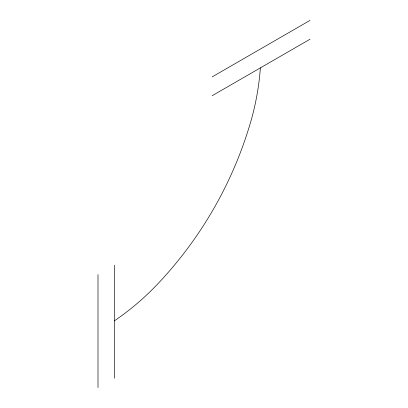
<?xml version="1.0" encoding="UTF-8"?>
<svg xmlns="http://www.w3.org/2000/svg" width="408" height="408" viewBox="0 0 408 408"><rect width="100%" height="100%" fill="white"/><g stroke="black" fill="none" stroke-linecap="round" stroke-linejoin="round"><path stroke-width="0.61" d="M212.155 76.893L310.004 20.4M212.155 95.722L310.004 39.229M114.306 265.2L114.306 378.185M97.997 274.615L97.997 387.6M114.306 320.882A263.548 263.548 0 0 0 157.554 284.116A398.147 398.147 0 0 0 250.16 123.721A263.548 263.548 0 0 0 260.375 67.881"/></g></svg>
